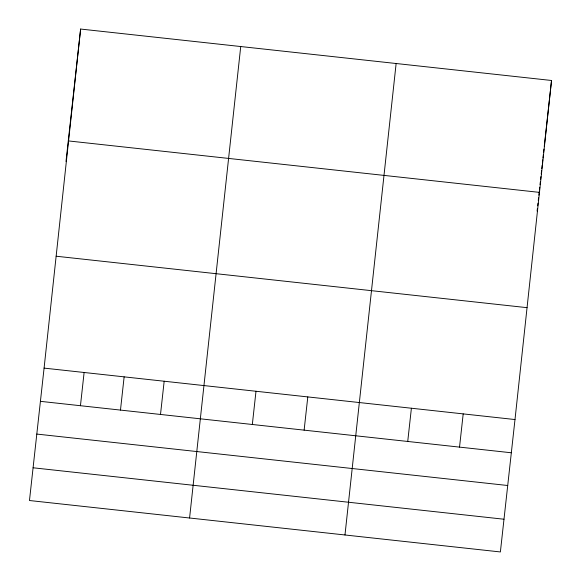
<?xml version="1.0" encoding="UTF-8"?>
<svg xmlns="http://www.w3.org/2000/svg" width="581" height="581" viewBox="0 0 581 581"><rect width="100%" height="100%" fill="white"/><g stroke="black" fill="none" stroke-linecap="round" stroke-linejoin="round"><path stroke-width="0.87" d="M44.083 368.114L80.621 29.05L551.529 80.483L514.998 419.547L500.379 551.95L29.471 500.517L44.083 368.114L514.998 419.547M240.73 46.538L189.58 518.005M396.133 63.511L344.976 534.978M66.002 161.453L80.621 29.05M80.447 405.712L84.114 372.486M120.47 410.084L124.138 376.858M160.501 414.456L164.169 381.23M252.328 424.486L255.996 391.26M304.124 430.143L307.799 396.917M407.731 441.458L411.399 408.232M459.527 447.116L463.195 413.89M537.105 211.114L537.403 208.463M537.694 205.812L537.984 203.154M538.282 200.503L538.572 197.845M538.863 195.194L539.255 191.657M539.451 189.885L539.749 187.235M540.039 184.576L540.33 181.926M540.628 179.268L540.918 176.609M541.216 173.944L541.601 170.4M541.797 168.621L542.189 165.069M542.385 163.297L542.777 159.746M542.974 157.974L543.366 154.423M543.562 152.65L543.954 149.099M544.252 146.441L551.529 80.483M68.565 140.943L539.473 192.376M56.146 256.221L527.054 307.661M40.416 401.34L511.331 452.773M36.806 434.072L507.714 485.505M33.081 467.785L503.988 519.225"/></g></svg>
